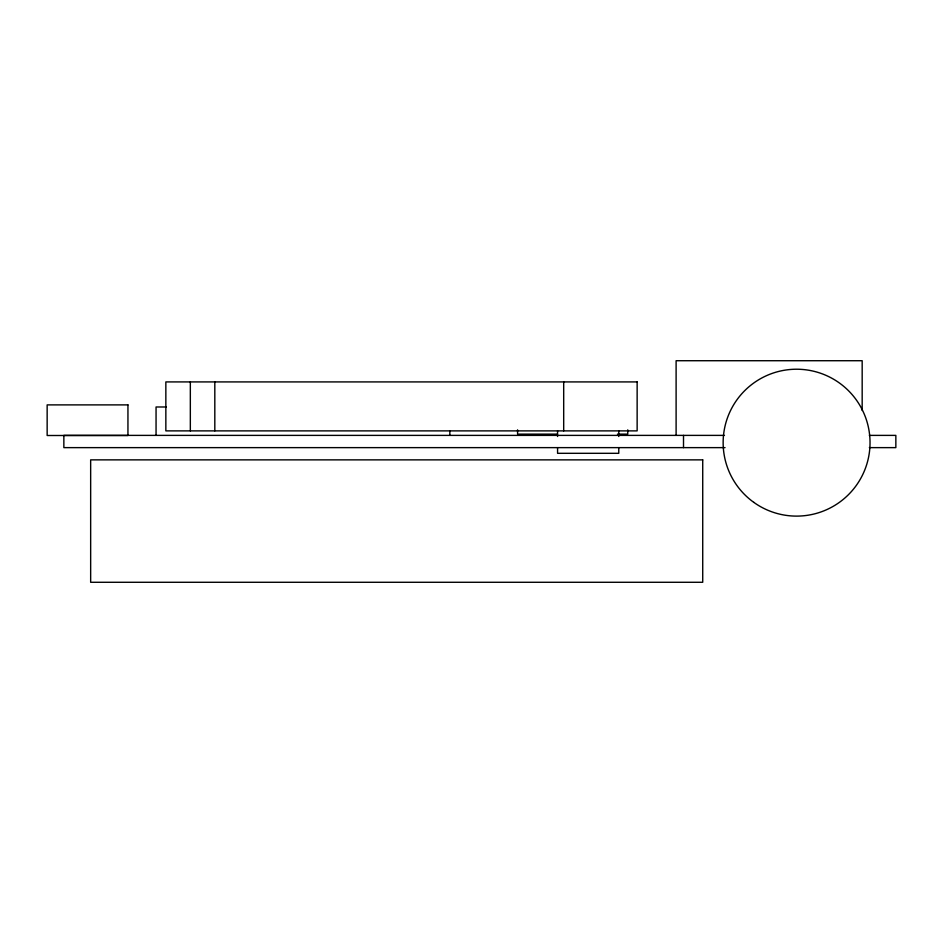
<?xml version="1.0" encoding="UTF-8"?>
<svg xmlns="http://www.w3.org/2000/svg" width="943" height="943" viewBox="0 0 943 943"><rect width="100%" height="100%" fill="white"/><g stroke="black" fill="none" stroke-linecap="round" stroke-linejoin="round"><path stroke-width="1.41" d="M166.345 406.987L156.055 406.987L156.055 435.383M557.242 434.134L517.577 434.134L517.577 429.855M617.465 434.134L627.755 434.134L627.755 429.855M724.46 435.383L63.853 435.383L63.853 447.63L725.037 447.63M869.34 435.383L895.85 435.383L895.85 447.63L869.34 447.63M862.173 410.5L862.173 360.721L676.107 360.721L676.107 435.383M683.51 435.383L683.51 447.63M618.773 430.88L618.773 436.491M618.773 447.713L618.773 453.312L557.572 453.312L557.572 447.713M563.69 381.915L563.69 430.88M557.572 430.88L557.572 436.491M449.846 431.128L449.846 435.383M214.815 381.915L214.815 430.88M190.333 381.915L190.333 430.88M637.138 381.915L165.85 381.915L165.85 430.88L637.138 430.88L637.138 381.915M127.942 404.889L47.15 404.889L47.15 435.501L127.942 435.501L127.942 404.889M702.724 459.866L90.658 459.866L90.658 582.279L702.724 582.279L702.724 459.866M753.811 502.371A73.448 73.448 0 0 0 869.682 449.858A73.448 73.448 0 0 0 766.258 375.774A73.448 73.448 0 0 0 753.811 502.371"/></g></svg>
